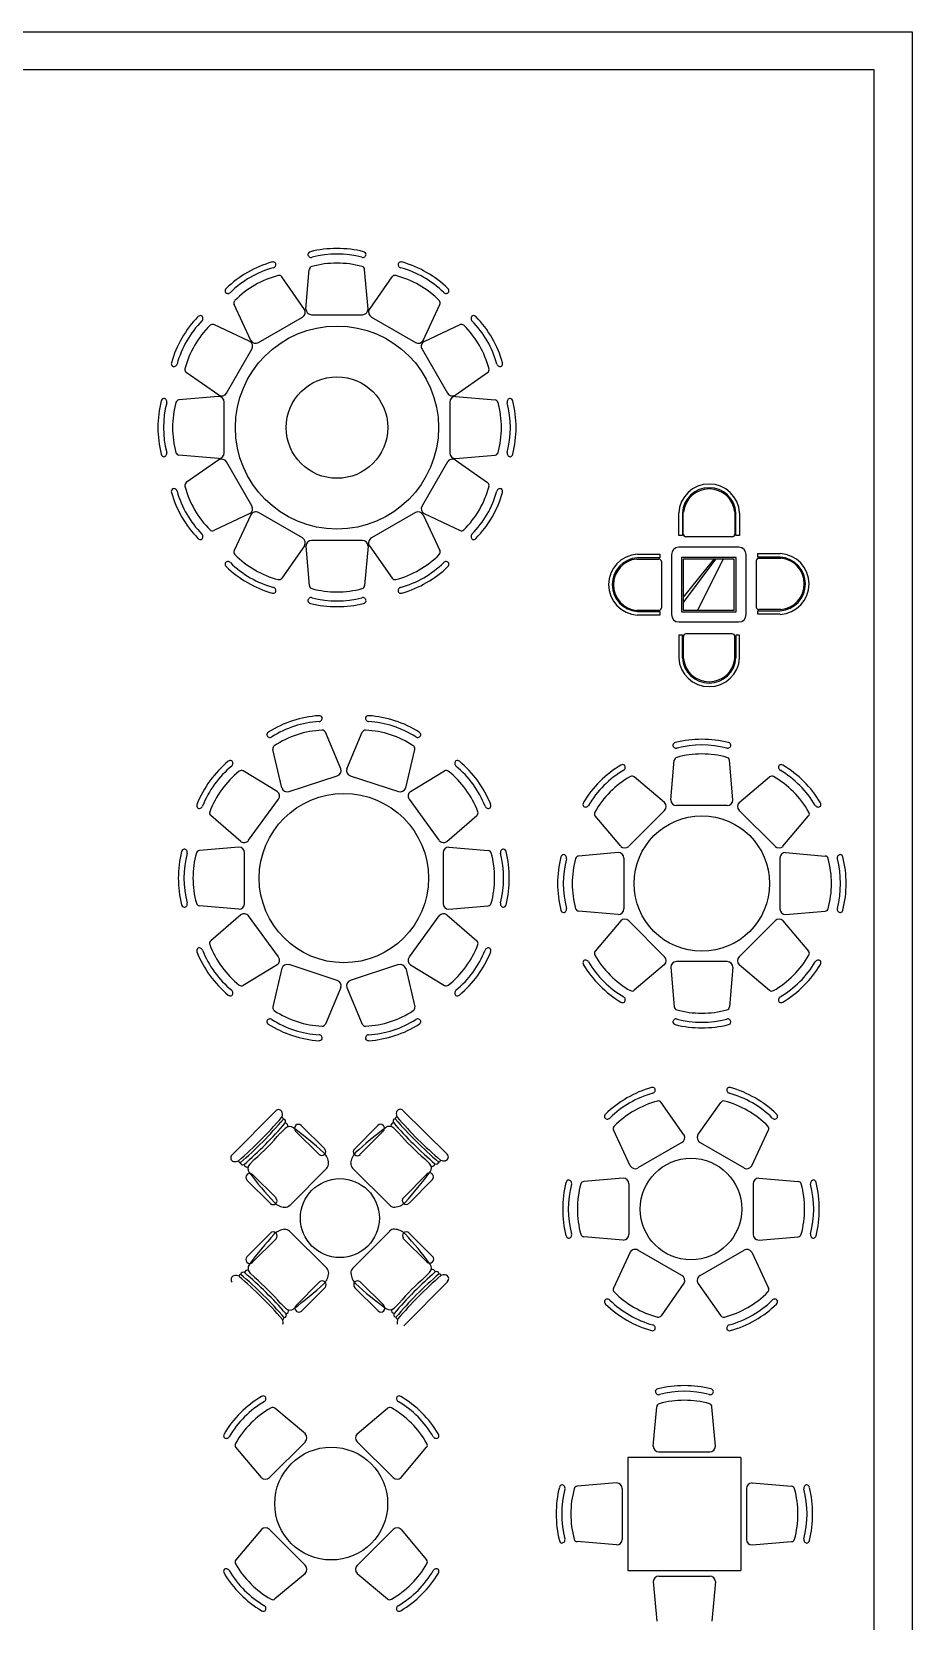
# Model space of a CAD drawing. Header units: inches. Extents: x 11.8 to 54.3, y 7.5 to 32.3.
# Drawn here: x 46.51 to 54.31, y 18.21 to 32.3 of the extents above; entities that cross this region are included whole.
import ezdxf

# ---------------------------------------------------------------- set-up
doc = ezdxf.new("R2010")
doc.units = ezdxf.units.IN
doc.header["$MEASUREMENT"] = 0
doc.layers.add('02', color=2, linetype='Continuous')
doc.layers.add('kadrbm', color=4, linetype='Continuous')

# ---------------------------------------------------------------- blocks, each defined once
blk = doc.blocks.new('kadrbm')
at = {"layer": 'kadrbm', "color": 4}
blk.add_lwpolyline([(0, 0), (0, 24.797), (21, 24.797), (21, 0), (0, 0)], close=True, dxfattribs=at)
blk.add_lwpolyline([(20.663, 0.326), (20.663, 24.46), (0.337, 24.46), (0.337, 0.326), (20.663, 0.326)], dxfattribs=at)

msp = doc.modelspace()

# ---------------------------------------------------------------- linework, layer by layer
at = {"layer": '02'}
for p, q in [((48.937, 29.841), (48.967, 30.191)), ((49.487, 29.841), (49.457, 30.191)), ((48.925, 29.838), (48.724, 30.126)), ((49.499, 29.838), (49.7, 30.126)), ((48.449, 29.563), (48.3, 29.881)), ((49.975, 29.563), (50.124, 29.881)), ((48.517, 29.545), (48.907, 29.77)), ((48.987, 29.791), (49.437, 29.791)), ((49.517, 29.77), (49.907, 29.545)), ((48.44, 29.554), (48.122, 29.703)), ((49.984, 29.554), (50.303, 29.703)), ((48.234, 29.096), (48.459, 29.486)), ((49.966, 29.486), (50.191, 29.096)), ((48.165, 29.078), (47.877, 29.279)), ((50.259, 29.078), (50.547, 29.279)), ((48.162, 29.066), (47.812, 29.036)), ((50.262, 29.066), (50.613, 29.036)), ((48.212, 28.566), (48.212, 29.016)), ((50.212, 29.016), (50.212, 28.566)), ((48.162, 28.516), (47.812, 28.546)), ((48.165, 28.504), (47.877, 28.303)), ((48.459, 28.096), (48.234, 28.486)), ((50.191, 28.486), (49.966, 28.096)), ((50.259, 28.504), (50.547, 28.303)), ((50.262, 28.516), (50.613, 28.546)), ((48.907, 27.813), (48.517, 28.038)), ((49.907, 28.038), (49.517, 27.813)), ((52.241, 27.835), (52.241, 28.035)), ((52.273, 28.035), (52.273, 27.835)), ((52.281, 27.845), (52.281, 28.041)), ((52.738, 28.041), (52.738, 27.845)), ((52.747, 27.835), (52.747, 28.035)), ((52.779, 28.035), (52.779, 27.835)), ((48.44, 28.028), (48.122, 27.879)), ((48.449, 28.019), (48.3, 27.701)), ((49.975, 28.019), (50.124, 27.701)), ((49.984, 28.028), (50.303, 27.879)), ((49.437, 27.791), (48.987, 27.791)), ((52.273, 27.835), (52.241, 27.835)), ((52.715, 27.822), (52.304, 27.822)), ((52.779, 27.835), (52.747, 27.835)), ((48.925, 27.744), (48.724, 27.456)), ((48.937, 27.741), (48.967, 27.391)), ((49.487, 27.741), (49.457, 27.391)), ((49.499, 27.744), (49.7, 27.456)), ((51.868, 27.626), (52.064, 27.626)), ((51.875, 27.668), (52.074, 27.668)), ((52.074, 27.636), (51.875, 27.636)), ((52.074, 27.668), (52.074, 27.636)), ((52.176, 27.665), (52.176, 27.133)), ((52.773, 27.73), (52.241, 27.73)), ((52.265, 27.64), (52.265, 27.157)), ((52.748, 27.64), (52.265, 27.64)), ((52.281, 27.624), (52.281, 27.173)), ((52.732, 27.624), (52.281, 27.624)), ((52.551, 27.624), (52.281, 27.287)), ((52.567, 27.624), (52.281, 27.242)), ((52.633, 27.624), (52.408, 27.173)), ((52.732, 27.173), (52.732, 27.624)), ((52.748, 27.157), (52.748, 27.64)), ((52.838, 27.133), (52.838, 27.665)), ((52.928, 27.2), (52.928, 27.611)), ((52.94, 27.642), (52.94, 27.675)), ((52.94, 27.675), (53.14, 27.675)), ((53.14, 27.642), (52.94, 27.642)), ((52.95, 27.634), (53.146, 27.634)), ((52.087, 27.604), (52.087, 27.192)), ((52.064, 27.17), (51.868, 27.17)), ((51.875, 27.162), (52.074, 27.162)), ((52.074, 27.129), (51.875, 27.129)), ((52.074, 27.162), (52.074, 27.129)), ((52.241, 27.068), (52.773, 27.068)), ((52.265, 27.157), (52.748, 27.157)), ((52.281, 27.173), (52.732, 27.173)), ((52.94, 27.168), (53.14, 27.168)), ((52.94, 27.136), (52.94, 27.168)), ((53.14, 27.136), (52.94, 27.136)), ((53.146, 27.178), (52.95, 27.178)), ((52.273, 26.95), (52.241, 26.95)), ((52.241, 26.95), (52.241, 26.751)), ((52.273, 26.751), (52.273, 26.95)), ((52.281, 26.94), (52.281, 26.745)), ((52.715, 26.963), (52.304, 26.963)), ((52.738, 26.745), (52.738, 26.94)), ((52.747, 26.95), (52.747, 26.751)), ((52.779, 26.95), (52.747, 26.95)), ((52.779, 26.751), (52.779, 26.95)), ((49.247, 25.767), (49.11, 26.091)), ((49.298, 25.767), (49.435, 26.091)), ((48.724, 25.597), (48.644, 25.939)), ((49.821, 25.597), (49.901, 25.939)), ((52.17, 25.491), (52.201, 25.842)), ((52.72, 25.491), (52.69, 25.842)), ((48.682, 25.566), (48.381, 25.748)), ((48.787, 25.565), (49.215, 25.704)), ((49.33, 25.704), (49.758, 25.565)), ((49.863, 25.566), (50.164, 25.748)), ((52.115, 25.469), (51.846, 25.695)), ((52.776, 25.469), (53.045, 25.695)), ((48.429, 25.133), (48.693, 25.497)), ((49.852, 25.497), (50.116, 25.133)), ((52.115, 25.398), (51.797, 25.08)), ((52.67, 25.441), (52.22, 25.441)), ((52.776, 25.398), (53.094, 25.08)), ((48.359, 25.122), (48.093, 25.352)), ((50.186, 25.122), (50.452, 25.352)), ((51.726, 25.08), (51.5, 25.349)), ((53.164, 25.08), (53.391, 25.349)), ((48.343, 25.073), (47.993, 25.042)), ((48.393, 24.573), (48.393, 25.023)), ((50.152, 25.023), (50.152, 24.573)), ((50.202, 25.073), (50.553, 25.042)), ((51.704, 25.025), (51.353, 24.994)), ((51.754, 24.975), (51.754, 24.525)), ((53.137, 24.975), (53.137, 24.525)), ((53.187, 25.025), (53.538, 24.994)), ((48.343, 24.523), (47.993, 24.553)), ((50.202, 24.523), (50.553, 24.553)), ((48.359, 24.474), (48.093, 24.243)), ((48.693, 24.099), (48.429, 24.463)), ((50.116, 24.463), (49.852, 24.099)), ((50.186, 24.474), (50.452, 24.243)), ((51.704, 24.475), (51.353, 24.505)), ((51.726, 24.419), (51.5, 24.15)), ((52.115, 24.101), (51.797, 24.419)), ((52.776, 24.101), (53.094, 24.419)), ((53.164, 24.419), (53.391, 24.15)), ((53.187, 24.475), (53.538, 24.505)), ((48.682, 24.029), (48.381, 23.847)), ((48.724, 23.999), (48.644, 23.656)), ((49.215, 23.892), (48.787, 24.031)), ((49.758, 24.031), (49.33, 23.892)), ((49.821, 23.999), (49.901, 23.656)), ((49.863, 24.029), (50.164, 23.847)), ((52.115, 24.031), (51.846, 23.804)), ((52.17, 24.008), (52.201, 23.657)), ((52.67, 24.058), (52.22, 24.058)), ((52.72, 24.008), (52.69, 23.657)), ((52.776, 24.031), (53.045, 23.804)), ((49.247, 23.829), (49.11, 23.505)), ((49.298, 23.829), (49.435, 23.505)), ((48.28, 22.344), (48.669, 22.737)), ((49.796, 22.74), (50.189, 22.351)), ((52.287, 22.522), (52.086, 22.81)), ((52.411, 22.522), (52.612, 22.81)), ((48.711, 22.537), (48.752, 22.579)), ((48.845, 22.604), (48.846, 22.606)), ((49.054, 22.348), (48.845, 22.556)), ((48.894, 22.606), (49.104, 22.398)), ((49.574, 22.607), (49.366, 22.397)), ((49.416, 22.348), (49.624, 22.557)), ((49.624, 22.605), (49.622, 22.607)), ((49.716, 22.581), (49.756, 22.541)), ((51.811, 22.247), (51.662, 22.566)), ((52.887, 22.247), (53.036, 22.566)), ((52.269, 22.454), (51.879, 22.229)), ((52.429, 22.454), (52.819, 22.229)), ((48.439, 22.264), (48.479, 22.304)), ((49.104, 22.35), (49.102, 22.349)), ((49.366, 22.349), (49.368, 22.347)), ((49.99, 22.309), (50.032, 22.268)), ((48.415, 22.171), (48.413, 22.17)), ((48.413, 22.122), (48.623, 21.914)), ((48.672, 21.964), (48.463, 22.172)), ((48.793, 21.898), (49.121, 22.228)), ((49.35, 22.227), (49.68, 21.899)), ((49.801, 21.966), (50.009, 22.175)), ((50.059, 22.126), (49.851, 21.916)), ((50.057, 22.175), (50.058, 22.174)), ((51.749, 22.14), (51.399, 22.11)), ((52.949, 22.14), (53.3, 22.11)), ((51.799, 22.09), (51.799, 21.64)), ((52.899, 22.09), (52.899, 21.64)), ((48.671, 21.914), (48.673, 21.916)), ((49.803, 21.916), (49.801, 21.918)), ((48.414, 21.442), (48.622, 21.652)), ((48.672, 21.602), (48.464, 21.393)), ((48.67, 21.652), (48.672, 21.65)), ((49.122, 21.341), (48.792, 21.669)), ((49.679, 21.67), (49.352, 21.34)), ((49.801, 21.654), (49.8, 21.652)), ((49.8, 21.604), (50.009, 21.396)), ((50.059, 21.446), (49.849, 21.654)), ((51.749, 21.59), (51.399, 21.62)), ((52.949, 21.59), (53.3, 21.62)), ((51.811, 21.483), (51.662, 21.164)), ((52.269, 21.276), (51.879, 21.501)), ((52.429, 21.276), (52.819, 21.501)), ((52.887, 21.483), (53.036, 21.164)), ((48.416, 21.392), (48.414, 21.394)), ((48.483, 21.258), (48.441, 21.3)), ((50.033, 21.304), (49.993, 21.264)), ((50.057, 21.397), (50.059, 21.398)), ((49.057, 21.22), (48.849, 21.011)), ((48.899, 20.961), (49.107, 21.171)), ((49.106, 21.219), (49.105, 21.22)), ((49.368, 21.218), (49.37, 21.219)), ((49.578, 20.962), (49.368, 21.17)), ((49.418, 21.22), (49.628, 21.012)), ((50.193, 21.224), (49.803, 20.831)), ((52.287, 21.208), (52.086, 20.919)), ((52.411, 21.208), (52.612, 20.919)), ((48.756, 20.987), (48.716, 21.027)), ((49.762, 21.031), (49.72, 20.988)), ((48.849, 20.963), (48.851, 20.961)), ((49.628, 20.964), (49.626, 20.962)), ((48.932, 19.874), (48.662, 20.1)), ((49.391, 19.874), (49.66, 20.1)), ((52.015, 19.763), (52.046, 20.113)), ((52.565, 19.763), (52.535, 20.113)), ((48.543, 19.485), (48.316, 19.754)), ((48.613, 19.485), (48.932, 19.803)), ((49.391, 19.803), (49.709, 19.485)), ((49.78, 19.485), (50.006, 19.754)), ((51.79, 19.663), (51.79, 18.663)), ((52.79, 19.663), (51.79, 19.663)), ((52.065, 19.713), (52.515, 19.713)), ((52.79, 19.663), (52.79, 18.663)), ((51.69, 19.438), (51.34, 19.408)), ((51.74, 19.388), (51.74, 18.938)), ((52.84, 19.388), (52.84, 18.938)), ((52.89, 19.438), (53.241, 19.408)), ((48.543, 19.025), (48.316, 18.756)), ((48.613, 19.025), (48.932, 18.707)), ((49.391, 18.707), (49.709, 19.025)), ((49.78, 19.025), (50.006, 18.756)), ((51.69, 18.888), (51.34, 18.918)), ((52.89, 18.888), (53.241, 18.918)), ((48.932, 18.636), (48.662, 18.41)), ((49.391, 18.636), (49.66, 18.41)), ((51.79, 18.663), (52.79, 18.663)), ((52.065, 18.613), (52.515, 18.613)), ((52.015, 18.563), (52.046, 18.213)), ((52.565, 18.563), (52.535, 18.213))]:
    msp.add_line(p, q, dxfattribs=at)
for centre, radius in [((49.212, 28.791), 0.9), ((49.212, 28.791), 0.45), ((49.273, 24.798), 0.75), ((52.445, 24.75), 0.6), ((52.349, 21.865), 0.45), ((49.238, 21.785), 0.35), ((49.161, 19.255), 0.5)]:
    msp.add_circle(centre, radius, dxfattribs=at)
for centre, radius, start, end in [((48.984, 30.32), 0.03, 104.0148, 166.513), ((48.984, 30.329), 0.03, 183.6236, 284.5983), ((49.212, 29.404), 0.974, 75.9852, 104.0148), ((49.212, 29.454), 0.874, 75.4017, 104.5983), ((49.44, 30.329), 0.03, 255.4017, 356.3764), ((49.441, 30.32), 0.03, 13.487, 75.9852), ((48.906, 29.322), 0.974, 105.9852, 134.0148), ((48.881, 29.365), 0.874, 105.4017, 134.5983), ((48.646, 30.229), 0.03, 43.487, 105.9852), ((48.641, 30.236), 0.03, 285.4017, 26.3764), ((48.997, 30.189), 0.03, 105.3076, 175.0683), ((49.212, 29.404), 0.844, 74.6924, 105.3076), ((49.427, 30.189), 0.03, 4.9317, 74.6924), ((49.784, 30.236), 0.03, 153.6236, 254.5983), ((49.778, 30.229), 0.03, 74.0148, 136.513), ((49.544, 29.365), 0.874, 45.4017, 74.5983), ((49.519, 29.322), 0.974, 45.9852, 74.0148), ((48.25, 30.001), 0.03, 134.0148, 196.513), ((48.906, 29.322), 0.844, 104.6924, 135.3076), ((48.699, 30.109), 0.03, 34.9317, 104.6924), ((49.725, 30.109), 0.03, 75.3076, 145.0683), ((49.519, 29.322), 0.844, 44.6924, 75.3076), ((50.174, 30.001), 0.03, 343.487, 45.9852), ((48.246, 30.009), 0.03, 213.6236, 314.5983), ((48.327, 29.894), 0.03, 135.3076, 205.0683), ((50.097, 29.894), 0.03, 334.9317, 44.6924), ((50.178, 30.009), 0.03, 225.4017, 326.3764), ((48.681, 29.097), 0.974, 135.9852, 164.0148), ((48.638, 29.122), 0.874, 135.4017, 164.5983), ((48.003, 29.753), 0.03, 73.487, 135.9852), ((47.995, 29.757), 0.03, 315.4017, 56.3764), ((48.882, 29.813), 0.05, 300, 30), ((48.987, 29.841), 0.05, 180, 270), ((49.437, 29.841), 0.05, 270, 0), ((49.542, 29.813), 0.05, 150, 240), ((50.43, 29.757), 0.03, 123.6236, 224.5983), ((49.786, 29.122), 0.874, 15.4017, 44.5983), ((50.422, 29.753), 0.03, 44.0148, 106.513), ((49.743, 29.097), 0.974, 15.9852, 44.0148), ((48.681, 29.097), 0.844, 134.6924, 165.3076), ((48.109, 29.676), 0.03, 64.9317, 134.6924), ((50.315, 29.676), 0.03, 45.3076, 115.0683), ((49.743, 29.097), 0.844, 14.6924, 45.3076), ((48.415, 29.511), 0.05, 330, 60), ((48.492, 29.588), 0.05, 210, 300), ((49.932, 29.588), 0.05, 240, 330), ((50.009, 29.511), 0.05, 120, 210), ((47.774, 29.357), 0.03, 164.0148, 226.513), ((47.767, 29.362), 0.03, 243.6236, 344.5983), ((47.894, 29.304), 0.03, 165.3076, 235.0683), ((50.53, 29.304), 0.03, 304.9317, 14.6924), ((50.658, 29.362), 0.03, 195.4017, 296.3764), ((50.65, 29.357), 0.03, 313.487, 15.9852), ((48.599, 28.791), 0.974, 165.9852, 194.0148), ((47.684, 29.02), 0.03, 103.487, 165.9852), ((47.675, 29.019), 0.03, 345.4017, 86.3764), ((47.814, 29.006), 0.03, 94.9317, 164.6924), ((48.162, 29.016), 0.05, 0, 90), ((48.19, 29.121), 0.05, 240, 330), ((50.234, 29.121), 0.05, 210, 300), ((50.262, 29.016), 0.05, 90, 180), ((50.61, 29.006), 0.03, 15.3076, 85.0683), ((50.75, 29.019), 0.03, 93.6236, 194.5983), ((50.741, 29.02), 0.03, 14.0148, 76.513), ((49.825, 28.791), 0.974, 345.9852, 14.0148), ((48.549, 28.791), 0.874, 165.4017, 194.5983), ((48.599, 28.791), 0.844, 164.6924, 195.3076), ((49.825, 28.791), 0.844, 344.6924, 15.3076), ((49.875, 28.791), 0.874, 345.4017, 14.5983), ((47.684, 28.562), 0.03, 194.0148, 256.513), ((47.675, 28.563), 0.03, 273.6236, 14.5983), ((47.814, 28.576), 0.03, 195.3076, 265.0683), ((48.162, 28.566), 0.05, 270, 0), ((48.19, 28.461), 0.05, 30, 120), ((50.234, 28.461), 0.05, 60, 150), ((50.262, 28.566), 0.05, 180, 270), ((50.61, 28.576), 0.03, 274.9317, 344.6924), ((50.75, 28.563), 0.03, 165.4017, 266.3764), ((50.741, 28.562), 0.03, 283.487, 345.9852), ((47.774, 28.225), 0.03, 133.487, 195.9852), ((48.681, 28.485), 0.974, 195.9852, 224.0148), ((47.767, 28.22), 0.03, 15.4017, 116.3764), ((48.638, 28.46), 0.874, 195.4017, 224.5983), ((47.894, 28.278), 0.03, 124.9317, 194.6924), ((48.681, 28.485), 0.844, 194.6924, 225.3076), ((49.743, 28.485), 0.844, 314.6924, 345.3076), ((49.786, 28.46), 0.874, 315.4017, 344.5983), ((49.743, 28.485), 0.974, 315.9852, 344.0148), ((50.53, 28.278), 0.03, 345.3076, 55.0683), ((50.658, 28.22), 0.03, 63.6236, 164.5983), ((50.65, 28.225), 0.03, 344.0148, 46.513), ((52.51, 28.02), 0.27, 3.0963, 176.9037), ((52.51, 28.02), 0.238, 3.5291, 176.4709), ((52.51, 28.018), 0.229, 5.6288, 174.3712), ((48.415, 28.071), 0.05, 300, 30), ((48.492, 27.994), 0.05, 60, 150), ((49.932, 27.994), 0.05, 30, 120), ((50.009, 28.071), 0.05, 150, 240), ((48.003, 27.829), 0.03, 224.0148, 286.513), ((47.995, 27.825), 0.03, 303.6236, 44.5983), ((48.109, 27.906), 0.03, 225.3076, 295.0683), ((48.882, 27.769), 0.05, 330, 60), ((48.987, 27.741), 0.05, 90, 180), ((49.437, 27.741), 0.05, 0, 90), ((49.542, 27.769), 0.05, 120, 210), ((50.315, 27.906), 0.03, 244.9317, 314.6924), ((50.43, 27.825), 0.03, 135.4017, 236.3764), ((50.422, 27.829), 0.03, 253.487, 315.9852), ((52.304, 27.845), 0.0224, 180, 270), ((52.715, 27.845), 0.0224, 270, 0), ((48.327, 27.688), 0.03, 154.9317, 224.6924), ((48.906, 28.26), 0.844, 224.6924, 255.3076), ((49.519, 28.26), 0.844, 284.6924, 315.3076), ((50.097, 27.688), 0.03, 315.3076, 25.0683), ((51.889, 27.399), 0.27, 93.0963, 266.9037), ((51.889, 27.399), 0.238, 93.5291, 266.4709), ((51.891, 27.398), 0.229, 95.6288, 264.3712), ((52.064, 27.604), 0.0224, 0, 90), ((52.241, 27.665), 0.0649, 90, 180), ((52.773, 27.665), 0.0649, 0, 90), ((52.95, 27.611), 0.0224, 90, 180), ((53.125, 27.405), 0.27, 273.0963, 86.9037), ((53.125, 27.405), 0.238, 273.5291, 86.4709), ((53.124, 27.406), 0.229, 275.6288, 84.3712), ((48.25, 27.582), 0.03, 163.487, 225.9852), ((48.246, 27.573), 0.03, 45.4017, 146.3764), ((48.906, 28.26), 0.974, 225.9852, 254.0148), ((48.881, 28.217), 0.874, 225.4017, 254.5983), ((49.544, 28.217), 0.874, 285.4017, 314.5983), ((49.519, 28.26), 0.974, 285.9852, 314.0148), ((50.178, 27.573), 0.03, 33.6236, 134.5983), ((50.174, 27.582), 0.03, 314.0148, 16.513), ((48.646, 27.353), 0.03, 254.0148, 316.513), ((48.641, 27.346), 0.03, 333.6236, 74.5983), ((48.699, 27.473), 0.03, 255.3076, 325.0683), ((48.997, 27.393), 0.03, 184.9317, 254.6924), ((49.212, 28.178), 0.844, 254.6924, 285.3076), ((49.427, 27.393), 0.03, 285.3076, 355.0683), ((49.725, 27.473), 0.03, 214.9317, 284.6924), ((49.784, 27.346), 0.03, 105.4017, 206.3764), ((49.778, 27.353), 0.03, 223.487, 285.9852), ((48.984, 27.254), 0.03, 75.4017, 176.3764), ((48.984, 27.262), 0.03, 193.487, 255.9852), ((49.212, 28.178), 0.974, 255.9852, 284.0148), ((49.212, 28.128), 0.874, 255.4017, 284.5983), ((49.44, 27.254), 0.03, 3.6236, 104.5983), ((49.441, 27.262), 0.03, 284.0148, 346.513), ((52.064, 27.192), 0.0224, 270, 0), ((52.95, 27.2), 0.0224, 180, 270), ((52.241, 27.133), 0.0649, 180, 270), ((52.773, 27.133), 0.0649, 270, 0), ((52.304, 26.94), 0.0224, 90, 180), ((52.715, 26.94), 0.0224, 0, 90), ((52.51, 26.765), 0.27, 183.0963, 356.9037), ((52.51, 26.765), 0.238, 183.5291, 356.4709), ((52.51, 26.767), 0.229, 185.6288, 354.3712), ((49.12, 25.266), 0.974, 93.9852, 122.0148), ((49.055, 26.207), 0.03, 31.487, 93.9852), ((49.051, 26.216), 0.03, 273.4017, 14.3764), ((49.494, 26.216), 0.03, 165.6236, 266.5983), ((49.49, 26.207), 0.03, 86.0148, 148.513), ((49.425, 25.266), 0.974, 57.9852, 86.0148), ((48.62, 26.066), 0.03, 122.0148, 184.513), ((48.618, 26.075), 0.03, 201.6236, 302.5983), ((49.105, 25.313), 0.874, 93.4017, 122.5983), ((49.12, 25.266), 0.844, 92.6924, 123.3076), ((49.082, 26.079), 0.03, 22.9317, 92.6924), ((49.463, 26.079), 0.03, 87.3076, 157.0683), ((49.425, 25.266), 0.844, 56.6924, 87.3076), ((49.44, 25.313), 0.874, 57.4017, 86.5983), ((49.927, 26.075), 0.03, 237.4017, 338.3764), ((49.925, 26.066), 0.03, 355.487, 57.9852), ((48.673, 25.946), 0.03, 123.3076, 193.0683), ((49.872, 25.946), 0.03, 346.9317, 56.6924), ((52.217, 25.97), 0.03, 104.0148, 166.513), ((52.218, 25.979), 0.03, 183.6236, 284.5983), ((52.445, 25.054), 0.974, 75.9852, 104.0148), ((52.445, 25.104), 0.874, 75.4017, 104.5983), ((52.673, 25.979), 0.03, 255.4017, 356.3764), ((52.674, 25.97), 0.03, 13.487, 75.9852), ((48.874, 25.087), 0.974, 129.9852, 158.0148), ((48.834, 25.116), 0.874, 129.4017, 158.5983), ((48.268, 25.81), 0.03, 67.487, 129.9852), ((48.26, 25.815), 0.03, 309.4017, 50.3764), ((50.285, 25.815), 0.03, 129.6236, 230.5983), ((50.277, 25.81), 0.03, 50.0148, 112.513), ((49.711, 25.116), 0.874, 21.4017, 50.5983), ((49.671, 25.087), 0.974, 21.9852, 50.0148), ((52.23, 24.965), 0.974, 120.9852, 149.0148), ((51.744, 25.774), 0.03, 58.487, 120.9852), ((51.737, 25.78), 0.03, 300.4017, 41.3764), ((52.231, 25.839), 0.03, 105.3076, 175.0683), ((52.445, 25.054), 0.844, 74.6924, 105.3076), ((52.66, 25.839), 0.03, 4.9317, 74.6924), ((53.154, 25.78), 0.03, 138.6236, 239.5983), ((53.147, 25.774), 0.03, 59.0148, 121.513), ((52.661, 24.965), 0.974, 30.9852, 59.0148), ((48.874, 25.087), 0.844, 128.6924, 159.3076), ((48.365, 25.722), 0.03, 58.9317, 128.6924), ((49.199, 25.751), 0.05, 288, 18), ((49.346, 25.751), 0.05, 162, 252), ((50.18, 25.722), 0.03, 51.3076, 121.0683), ((49.671, 25.087), 0.844, 20.6924, 51.3076), ((52.195, 25), 0.874, 120.4017, 149.5983), ((52.23, 24.965), 0.844, 119.6924, 150.3076), ((51.827, 25.672), 0.03, 49.9317, 119.6924), ((53.064, 25.672), 0.03, 60.3076, 130.0683), ((52.661, 24.965), 0.844, 29.6924, 60.3076), ((52.696, 25), 0.874, 30.4017, 59.5983), ((48.653, 25.526), 0.05, 324, 54), ((48.771, 25.612), 0.05, 198, 288), ((49.774, 25.612), 0.05, 252, 342), ((49.892, 25.526), 0.05, 126, 216), ((47.999, 25.44), 0.03, 158.0148, 220.513), ((47.992, 25.446), 0.03, 237.6236, 338.5983), ((48.113, 25.375), 0.03, 159.3076, 229.0683), ((50.432, 25.375), 0.03, 310.9317, 20.6924), ((50.553, 25.446), 0.03, 201.4017, 302.3764), ((50.546, 25.44), 0.03, 319.487, 21.9852), ((51.421, 25.451), 0.03, 149.0148, 211.513), ((51.415, 25.458), 0.03, 228.6236, 329.5983), ((51.523, 25.368), 0.03, 150.3076, 220.0683), ((52.08, 25.433), 0.05, 315, 45), ((52.22, 25.491), 0.05, 180, 270), ((52.67, 25.491), 0.05, 270, 0), ((52.811, 25.433), 0.05, 135, 225), ((53.368, 25.368), 0.03, 319.9317, 29.6924), ((53.476, 25.458), 0.03, 210.4017, 311.3764), ((53.47, 25.451), 0.03, 328.487, 30.9852), ((48.388, 25.162), 0.05, 234, 324), ((50.157, 25.162), 0.05, 216, 306), ((51.762, 25.115), 0.05, 225, 315), ((53.129, 25.115), 0.05, 225, 315), ((48.78, 24.798), 0.974, 165.9852, 194.0148), ((47.864, 25.026), 0.03, 103.487, 165.9852), ((48.73, 24.798), 0.874, 165.4017, 194.5983), ((47.856, 25.025), 0.03, 345.4017, 86.3764), ((48.78, 24.798), 0.844, 164.6924, 195.3076), ((47.995, 25.013), 0.03, 94.9317, 164.6924), ((48.343, 25.023), 0.05, 0, 90), ((50.202, 25.023), 0.05, 90, 180), ((50.55, 25.013), 0.03, 15.3076, 85.0683), ((49.765, 24.798), 0.844, 344.6924, 15.3076), ((50.69, 25.025), 0.03, 93.6236, 194.5983), ((49.815, 24.798), 0.874, 345.4017, 14.5983), ((50.681, 25.026), 0.03, 14.0148, 76.513), ((49.765, 24.798), 0.974, 345.9852, 14.0148), ((52.141, 24.75), 0.974, 165.9852, 194.0148), ((51.225, 24.978), 0.03, 103.487, 165.9852), ((52.091, 24.75), 0.874, 165.4017, 194.5983), ((51.216, 24.977), 0.03, 345.4017, 86.3764), ((52.141, 24.75), 0.844, 164.6924, 195.3076), ((51.356, 24.964), 0.03, 94.9317, 164.6924), ((51.704, 24.975), 0.05, 0, 90), ((53.187, 24.975), 0.05, 90, 180), ((53.535, 24.964), 0.03, 15.3076, 85.0683), ((52.75, 24.75), 0.844, 344.6924, 15.3076), ((53.675, 24.977), 0.03, 93.6236, 194.5983), ((52.8, 24.75), 0.874, 345.4017, 14.5983), ((53.666, 24.978), 0.03, 14.0148, 76.513), ((52.75, 24.75), 0.974, 345.9852, 14.0148), ((47.864, 24.569), 0.03, 194.0148, 256.513), ((47.856, 24.57), 0.03, 273.6236, 14.5983), ((47.995, 24.583), 0.03, 195.3076, 265.0683), ((48.343, 24.573), 0.05, 270, 0), ((50.202, 24.573), 0.05, 180, 270), ((50.55, 24.583), 0.03, 274.9317, 344.6924), ((50.69, 24.57), 0.03, 165.4017, 266.3764), ((50.681, 24.569), 0.03, 283.487, 345.9852), ((51.225, 24.521), 0.03, 194.0148, 256.513), ((51.216, 24.522), 0.03, 273.6236, 14.5983), ((51.356, 24.535), 0.03, 195.3076, 265.0683), ((51.704, 24.525), 0.05, 270, 0), ((53.187, 24.525), 0.05, 180, 270), ((53.535, 24.535), 0.03, 274.9317, 344.6924), ((53.675, 24.522), 0.03, 165.4017, 266.3764), ((53.666, 24.521), 0.03, 283.487, 345.9852), ((48.388, 24.433), 0.05, 36, 126), ((50.157, 24.433), 0.05, 54, 144), ((51.762, 24.384), 0.05, 45, 135), ((53.129, 24.384), 0.05, 45, 135), ((48.113, 24.221), 0.03, 130.9317, 200.6924), ((50.432, 24.221), 0.03, 339.3076, 49.0683), ((47.999, 24.155), 0.03, 139.487, 201.9852), ((48.874, 24.508), 0.974, 201.9852, 230.0148), ((47.992, 24.149), 0.03, 21.4017, 122.3764), ((48.834, 24.479), 0.874, 201.4017, 230.5983), ((48.874, 24.508), 0.844, 200.6924, 231.3076), ((48.653, 24.069), 0.05, 306, 36), ((49.892, 24.069), 0.05, 144, 234), ((49.671, 24.508), 0.844, 308.6924, 339.3076), ((49.711, 24.479), 0.874, 309.4017, 338.5983), ((49.671, 24.508), 0.974, 309.9852, 338.0148), ((50.553, 24.149), 0.03, 57.6236, 158.5983), ((50.546, 24.155), 0.03, 338.0148, 40.513), ((51.523, 24.131), 0.03, 139.9317, 209.6924), ((52.23, 24.534), 0.844, 209.6924, 240.3076), ((52.08, 24.066), 0.05, 315, 45), ((52.811, 24.066), 0.05, 135, 225), ((52.661, 24.534), 0.844, 299.6924, 330.3076), ((53.368, 24.131), 0.03, 330.3076, 40.0683), ((48.771, 23.983), 0.05, 72, 162), ((49.774, 23.983), 0.05, 18, 108), ((51.421, 24.048), 0.03, 148.487, 210.9852), ((51.415, 24.041), 0.03, 30.4017, 131.3764), ((52.23, 24.534), 0.974, 210.9852, 239.0148), ((52.195, 24.499), 0.874, 210.4017, 239.5983), ((52.22, 24.008), 0.05, 90, 180), ((52.67, 24.008), 0.05, 0, 90), ((52.696, 24.499), 0.874, 300.4017, 329.5983), ((52.661, 24.534), 0.974, 300.9852, 329.0148), ((53.476, 24.041), 0.03, 48.6236, 149.5983), ((53.47, 24.048), 0.03, 329.0148, 31.513), ((48.365, 23.873), 0.03, 231.3076, 301.0683), ((49.199, 23.844), 0.05, 342, 72), ((49.346, 23.844), 0.05, 108, 198), ((50.18, 23.873), 0.03, 238.9317, 308.6924), ((48.268, 23.785), 0.03, 230.0148, 292.513), ((48.26, 23.78), 0.03, 309.6236, 50.5983), ((50.285, 23.78), 0.03, 129.4017, 230.3764), ((50.277, 23.785), 0.03, 247.487, 309.9852), ((51.744, 23.725), 0.03, 239.0148, 301.513), ((51.737, 23.719), 0.03, 318.6236, 59.5983), ((51.827, 23.827), 0.03, 240.3076, 310.0683), ((53.064, 23.827), 0.03, 229.9317, 299.6924), ((53.154, 23.719), 0.03, 120.4017, 221.3764), ((53.147, 23.725), 0.03, 238.487, 300.9852), ((48.618, 23.52), 0.03, 57.4017, 158.3764), ((48.62, 23.529), 0.03, 175.487, 237.9852), ((49.105, 24.282), 0.874, 237.4017, 266.5983), ((48.673, 23.649), 0.03, 166.9317, 236.6924), ((49.12, 24.329), 0.844, 236.6924, 267.3076), ((49.425, 24.329), 0.844, 272.6924, 303.3076), ((49.44, 24.282), 0.874, 273.4017, 302.5983), ((49.872, 23.649), 0.03, 303.3076, 13.0683), ((49.927, 23.52), 0.03, 21.6236, 122.5983), ((49.925, 23.529), 0.03, 302.0148, 4.513), ((52.218, 23.52), 0.03, 75.4017, 176.3764), ((52.231, 23.66), 0.03, 184.9317, 254.6924), ((52.445, 24.445), 0.844, 254.6924, 285.3076), ((52.445, 24.395), 0.874, 255.4017, 284.5983), ((52.673, 23.52), 0.03, 3.6236, 104.5983), ((52.66, 23.66), 0.03, 285.3076, 355.0683), ((49.12, 24.329), 0.974, 237.9852, 266.0148), ((49.051, 23.38), 0.03, 345.6236, 86.5983), ((49.082, 23.516), 0.03, 267.3076, 337.0683), ((49.463, 23.516), 0.03, 202.9317, 272.6924), ((49.494, 23.38), 0.03, 93.4017, 194.3764), ((49.425, 24.329), 0.974, 273.9852, 302.0148), ((52.217, 23.529), 0.03, 193.487, 255.9852), ((52.445, 24.445), 0.974, 255.9852, 284.0148), ((52.674, 23.529), 0.03, 284.0148, 346.513), ((49.055, 23.388), 0.03, 266.0148, 328.513), ((49.49, 23.388), 0.03, 211.487, 273.9852), ((52.268, 22.006), 0.974, 105.9852, 134.0148), ((52.243, 22.049), 0.874, 105.4017, 134.5983), ((52.268, 22.006), 0.844, 104.6924, 135.3076), ((52.008, 22.913), 0.03, 43.487, 105.9852), ((52.003, 22.921), 0.03, 285.4017, 26.3764), ((52.061, 22.793), 0.03, 34.9317, 104.6924), ((52.637, 22.793), 0.03, 75.3076, 145.0683), ((52.431, 22.006), 0.844, 44.6924, 75.3076), ((52.696, 22.921), 0.03, 153.6236, 254.5983), ((52.69, 22.913), 0.03, 74.0148, 136.513), ((52.456, 22.049), 0.874, 45.4017, 74.5983), ((52.431, 22.006), 0.974, 45.9852, 74.0148), ((48.693, 22.713), 0.0339, 14.1988, 135.2185), ((48.665, 22.705), 0.0634, 332.8301, 14.1988), ((49.747, 22.662), 0.0198, 99.3484, 170.2025), ((49.801, 22.709), 0.0634, 166.2382, 207.6069), ((49.772, 22.716), 0.0339, 45.2185, 166.2382), ((52.448, 25.02), 3.575, 220.8815, 229.5555), ((51.612, 22.685), 0.03, 134.0148, 196.513), ((53.086, 22.685), 0.03, 343.487, 45.9852), ((46, 24.996), 3.575, 310.8815, 319.5555), ((46, 24.996), 3.598, 310.8815, 319.5555), ((46, 24.996), 3.632, 311.1311, 319.3059), ((47.072, 23.932), 2.151, 310.8397, 319.5973), ((48.719, 22.658), 0.0198, 10.2345, 81.0885), ((48.735, 22.64), 0.0224, 326.7437, 81.3429), ((48.793, 22.54), 0.0566, 53.5269, 135.2185), ((48.75, 22.601), 0.0271, 343.1885, 82.1651), ((46.793, 19.835), 3.42, 47.6759, 53.5269), ((48.869, 22.58), 0.0339, 135.2185, 225.2185), ((48.87, 22.582), 0.0339, 45.2185, 135.2185), ((51.696, 19.851), 3.42, 126.9101, 132.7611), ((49.598, 22.583), 0.0339, 45.2185, 135.2185), ((49.6, 22.581), 0.0339, 315.2185, 45.2185), ((49.676, 22.541), 0.0566, 45.2185, 126.9101), ((49.717, 22.604), 0.0271, 98.2719, 197.2484), ((49.731, 22.643), 0.0224, 99.0941, 213.6933), ((52.448, 25.02), 3.632, 221.1311, 229.3059), ((52.448, 25.02), 3.598, 220.8815, 229.5555), ((51.384, 23.948), 2.151, 220.8397, 229.5973), ((51.608, 22.693), 0.03, 213.6236, 314.5983), ((51.689, 22.578), 0.03, 135.3076, 205.0683), ((53.009, 22.578), 0.03, 334.9317, 44.6924), ((53.09, 22.693), 0.03, 225.4017, 326.3764), ((49.39, 22.373), 0.0339, 135.2185, 225.2185), ((52.244, 22.497), 0.05, 300, 30), ((52.454, 22.497), 0.05, 150, 240), ((48.304, 22.32), 0.0339, 135.2185, 256.2382), ((48.311, 22.349), 0.0634, 256.2382, 297.6069), ((48.358, 22.295), 0.0198, 189.3484, 260.2025), ((48.377, 22.279), 0.0224, 189.0941, 303.6933), ((48.416, 22.264), 0.0271, 188.2719, 287.2484), ((48.479, 22.224), 0.0566, 135.2185, 216.9101), ((49.078, 22.373), 0.0339, 225.2185, 45.0812), ((48.991, 22.261), 0.147, 4.1611, 44.1963), ((49.081, 22.268), 0.0566, 315.2185, 4.1611), ((49.48, 22.261), 0.147, 136.2406, 176.2759), ((49.39, 22.267), 0.0566, 176.2759, 225.2185), ((49.392, 22.372), 0.0339, 225.2185, 315.2185), ((49.992, 22.228), 0.0566, 323.5269, 45.2185), ((50.053, 22.27), 0.0271, 253.1885, 352.1651), ((50.092, 22.285), 0.0224, 236.7437, 351.3429), ((50.111, 22.301), 0.0198, 280.2345, 351.0885), ((50.158, 22.355), 0.0634, 242.8301, 284.1988), ((50.165, 22.327), 0.0339, 284.1988, 45.2185), ((48.439, 22.147), 0.0339, 45.2185, 225.1724), ((51.169, 24.244), 3.42, 216.9101, 222.7611), ((47.287, 24.227), 3.42, 317.6759, 323.5269), ((50.033, 22.151), 0.0339, 45.2185, 135.2185), ((50.034, 22.15), 0.0339, 315.2185, 45.2185), ((51.271, 22.094), 0.03, 103.487, 165.9852), ((51.262, 22.093), 0.03, 345.4017, 86.3764), ((51.749, 22.09), 0.05, 0, 90), ((51.854, 22.272), 0.05, 210, 300), ((52.844, 22.272), 0.05, 240, 330), ((52.949, 22.09), 0.05, 90, 180), ((53.437, 22.093), 0.03, 93.6236, 194.5983), ((53.428, 22.094), 0.03, 14.0148, 76.513), ((52.186, 21.865), 0.974, 165.9852, 194.0148), ((52.136, 21.865), 0.874, 165.4017, 194.5983), ((52.186, 21.865), 0.844, 164.6924, 195.3076), ((51.401, 22.08), 0.03, 94.9317, 164.6924), ((53.297, 22.08), 0.03, 15.3076, 85.0683), ((52.512, 21.865), 0.844, 344.6924, 15.3076), ((52.562, 21.865), 0.874, 345.4017, 14.5983), ((52.512, 21.865), 0.974, 345.9852, 14.0148), ((48.647, 21.938), 0.0339, 225.2185, 45.0812), ((48.759, 22.028), 0.147, 226.2406, 266.2759), ((48.753, 21.938), 0.0566, 266.2759, 315.2185), ((49.72, 21.939), 0.0566, 225.2185, 274.1611), ((49.714, 22.029), 0.147, 274.1611, 314.1963), ((49.825, 21.942), 0.0339, 135.2185, 225.2185), ((49.826, 21.94), 0.0339, 225.2185, 315.2185), ((51.185, 19.341), 3.42, 137.6759, 143.5269), ((48.646, 21.628), 0.0339, 45.2185, 135.2185), ((48.759, 21.539), 0.147, 94.1611, 134.1963), ((48.648, 21.626), 0.0339, 315.2185, 45.2185), ((48.752, 21.628), 0.0566, 45.2185, 94.1611), ((49.719, 21.63), 0.0566, 86.2759, 135.2185), ((49.713, 21.54), 0.147, 46.2406, 86.2759), ((49.826, 21.63), 0.0339, 45.2185, 225.1724), ((47.304, 19.324), 3.42, 36.9101, 42.7611), ((51.271, 21.636), 0.03, 194.0148, 256.513), ((51.262, 21.637), 0.03, 273.6236, 14.5983), ((51.401, 21.65), 0.03, 195.3076, 265.0683), ((51.749, 21.64), 0.05, 270, 0), ((52.949, 21.64), 0.05, 180, 270), ((53.297, 21.65), 0.03, 274.9317, 344.6924), ((53.437, 21.637), 0.03, 165.4017, 266.3764), ((53.428, 21.636), 0.03, 283.487, 345.9852), ((48.438, 21.418), 0.0339, 135.2185, 315.1268), ((50.035, 21.422), 0.0339, 315.2185, 45.2185), ((51.854, 21.458), 0.05, 60, 150), ((52.844, 21.458), 0.05, 30, 120), ((48.307, 21.241), 0.0339, 104.1988, 225.2185), ((48.315, 21.213), 0.0634, 62.8301, 104.1988), ((48.362, 21.267), 0.0198, 100.2345, 171.0885), ((48.38, 21.283), 0.0224, 56.7437, 171.3429), ((46.025, 18.548), 3.598, 40.8815, 49.5555), ((46.025, 18.548), 3.632, 41.1311, 49.3059), ((48.42, 21.298), 0.0271, 73.1885, 172.1651), ((48.481, 21.34), 0.0566, 143.5269, 225.2185), ((48.992, 21.307), 0.147, 316.2406, 356.2759), ((49.082, 21.301), 0.0566, 356.2759, 45.2185), ((49.392, 21.3), 0.0566, 135.2185, 184.1611), ((49.482, 21.307), 0.147, 184.1611, 224.1963), ((52.472, 18.572), 3.632, 131.1311, 139.3059), ((52.472, 18.572), 3.598, 130.8815, 139.5555), ((52.472, 18.572), 3.575, 130.8815, 139.5555), ((50.033, 21.42), 0.0339, 225.2185, 315.2185), ((49.993, 21.344), 0.0566, 315.2185, 36.9101), ((50.056, 21.304), 0.0271, 8.2719, 107.2484), ((50.095, 21.289), 0.0224, 9.0941, 123.6933), ((50.114, 21.273), 0.0198, 9.3484, 80.2025), ((50.161, 21.219), 0.0634, 76.2382, 117.6069), ((50.168, 21.248), 0.0339, 315.2185, 76.2382), ((52.244, 21.233), 0.05, 330, 60), ((52.454, 21.233), 0.05, 120, 210), ((46.025, 18.548), 3.575, 40.8815, 49.5555), ((47.088, 19.62), 2.151, 40.8397, 49.5973), ((46.776, 23.717), 3.42, 306.9101, 312.7611), ((49.081, 21.196), 0.0339, 45.2185, 135.2185), ((49.082, 21.195), 0.0339, 315.2185, 45.2185), ((49.394, 21.195), 0.0339, 45.2185, 225.1724), ((51.679, 23.733), 3.42, 227.6759, 233.5269), ((51.4, 19.636), 2.151, 130.8397, 139.5973), ((51.689, 21.152), 0.03, 154.9317, 224.6924), ((52.268, 21.724), 0.844, 224.6924, 255.3076), ((52.431, 21.724), 0.844, 284.6924, 315.3076), ((53.009, 21.152), 0.03, 315.3076, 25.0683), ((48.873, 20.987), 0.0339, 135.2185, 225.2185), ((49.602, 20.986), 0.0339, 225.2185, 45.0812), ((49.68, 21.028), 0.0566, 233.5269, 315.2185), ((51.612, 21.045), 0.03, 163.487, 225.9852), ((51.608, 21.037), 0.03, 45.4017, 146.3764), ((52.268, 21.724), 0.974, 225.9852, 254.0148), ((52.243, 21.681), 0.874, 225.4017, 254.5983), ((52.456, 21.681), 0.874, 285.4017, 314.5983), ((52.431, 21.724), 0.974, 285.9852, 314.0148), ((53.09, 21.037), 0.03, 33.6236, 134.5983), ((53.086, 21.045), 0.03, 314.0148, 16.513), ((48.671, 20.859), 0.0634, 346.2382, 27.6069), ((48.725, 20.906), 0.0198, 279.3484, 350.2025), ((48.741, 20.925), 0.0224, 279.0941, 33.6933), ((48.796, 21.027), 0.0566, 225.2185, 306.9101), ((48.756, 20.964), 0.0271, 278.2719, 17.2484), ((48.874, 20.985), 0.0339, 225.2185, 315.2185), ((49.722, 20.967), 0.0271, 163.1885, 262.1651), ((49.737, 20.928), 0.0224, 146.7437, 261.3429), ((49.753, 20.91), 0.0198, 190.2345, 261.0885), ((49.808, 20.862), 0.0634, 152.8301, 194.1988), ((52.061, 20.937), 0.03, 255.3076, 325.0683), ((52.637, 20.937), 0.03, 214.9317, 284.6924), ((52.008, 20.817), 0.03, 254.0148, 316.513), ((52.003, 20.809), 0.03, 333.6236, 74.5983), ((52.696, 20.809), 0.03, 105.4017, 206.3764), ((52.69, 20.817), 0.03, 223.487, 285.9852), ((52.29, 19.326), 0.974, 75.9852, 104.0148), ((49.046, 19.37), 0.974, 120.9852, 149.0148), ((49.011, 19.405), 0.874, 120.4017, 149.5983), ((48.56, 20.179), 0.03, 58.487, 120.9852), ((48.553, 20.185), 0.03, 300.4017, 41.3764), ((49.769, 20.185), 0.03, 138.6236, 239.5983), ((49.762, 20.179), 0.03, 59.0148, 121.513), ((49.312, 19.405), 0.874, 30.4017, 59.5983), ((49.276, 19.37), 0.974, 30.9852, 59.0148), ((52.062, 20.242), 0.03, 104.0148, 166.513), ((52.063, 20.25), 0.03, 183.6236, 284.5983), ((52.29, 19.326), 0.844, 74.6924, 105.3076), ((52.29, 19.376), 0.874, 75.4017, 104.5983), ((52.518, 20.25), 0.03, 255.4017, 356.3764), ((52.519, 20.242), 0.03, 13.487, 75.9852), ((49.046, 19.37), 0.844, 119.6924, 150.3076), ((48.643, 20.077), 0.03, 49.9317, 119.6924), ((49.68, 20.077), 0.03, 60.3076, 130.0683), ((49.276, 19.37), 0.844, 29.6924, 60.3076), ((52.075, 20.111), 0.03, 105.3076, 175.0683), ((52.505, 20.111), 0.03, 4.9317, 74.6924), ((48.237, 19.856), 0.03, 149.0148, 211.513), ((48.896, 19.838), 0.05, 315, 45), ((49.426, 19.838), 0.05, 135, 225), ((50.086, 19.856), 0.03, 328.487, 30.9852), ((48.231, 19.863), 0.03, 228.6236, 329.5983), ((48.339, 19.773), 0.03, 150.3076, 220.0683), ((49.983, 19.773), 0.03, 319.9317, 29.6924), ((50.091, 19.863), 0.03, 210.4017, 311.3764), ((52.065, 19.763), 0.05, 180, 270), ((52.515, 19.763), 0.05, 270, 0), ((48.578, 19.52), 0.05, 225, 315), ((49.745, 19.52), 0.05, 225, 315), ((52.128, 19.163), 0.974, 165.9852, 194.0148), ((51.212, 19.392), 0.03, 103.487, 165.9852), ((52.078, 19.163), 0.874, 165.4017, 194.5983), ((51.203, 19.391), 0.03, 345.4017, 86.3764), ((52.128, 19.163), 0.844, 164.6924, 195.3076), ((51.343, 19.378), 0.03, 94.9317, 164.6924), ((51.69, 19.388), 0.05, 0, 90), ((52.89, 19.388), 0.05, 90, 180), ((53.238, 19.378), 0.03, 15.3076, 85.0683), ((52.453, 19.163), 0.844, 344.6924, 15.3076), ((53.378, 19.391), 0.03, 93.6236, 194.5983), ((52.503, 19.163), 0.874, 345.4017, 14.5983), ((53.369, 19.392), 0.03, 14.0148, 76.513), ((52.453, 19.163), 0.974, 345.9852, 14.0148), ((48.578, 18.99), 0.05, 45, 135), ((49.745, 18.99), 0.05, 45, 135), ((51.212, 18.934), 0.03, 194.0148, 256.513), ((51.203, 18.935), 0.03, 273.6236, 14.5983), ((51.343, 18.948), 0.03, 195.3076, 265.0683), ((51.69, 18.938), 0.05, 270, 0), ((52.89, 18.938), 0.05, 180, 270), ((53.238, 18.948), 0.03, 274.9317, 344.6924), ((53.378, 18.935), 0.03, 165.4017, 266.3764), ((53.369, 18.934), 0.03, 283.487, 345.9852), ((48.339, 18.737), 0.03, 139.9317, 209.6924), ((49.983, 18.737), 0.03, 330.3076, 40.0683), ((48.237, 18.654), 0.03, 148.487, 210.9852), ((48.231, 18.647), 0.03, 30.4017, 131.3764), ((49.046, 19.14), 0.974, 210.9852, 239.0148), ((49.011, 19.104), 0.874, 210.4017, 239.5983), ((49.046, 19.14), 0.844, 209.6924, 240.3076), ((48.896, 18.672), 0.05, 315, 45), ((49.426, 18.672), 0.05, 135, 225), ((49.276, 19.14), 0.844, 299.6924, 330.3076), ((49.312, 19.104), 0.874, 300.4017, 329.5983), ((49.276, 19.14), 0.974, 300.9852, 329.0148), ((50.091, 18.647), 0.03, 48.6236, 149.5983), ((50.086, 18.654), 0.03, 329.0148, 31.513), ((52.065, 18.563), 0.05, 90, 180), ((52.515, 18.563), 0.05, 0, 90), ((48.553, 18.325), 0.03, 318.6236, 59.5983), ((48.643, 18.433), 0.03, 240.3076, 310.0683), ((49.68, 18.433), 0.03, 229.9317, 299.6924), ((49.769, 18.325), 0.03, 120.4017, 221.3764), ((48.56, 18.331), 0.03, 239.0148, 301.513), ((49.762, 18.331), 0.03, 238.487, 300.9852)]:
    msp.add_arc(centre, radius, start, end, dxfattribs=at)

# ---------------------------------------------------------------- block references
at = {"layer": 'kadrbm'}
msp.add_blockref('kadrbm', (33.309, 7.501), dxfattribs=at)

doc.saveas('drawing.dxf')
